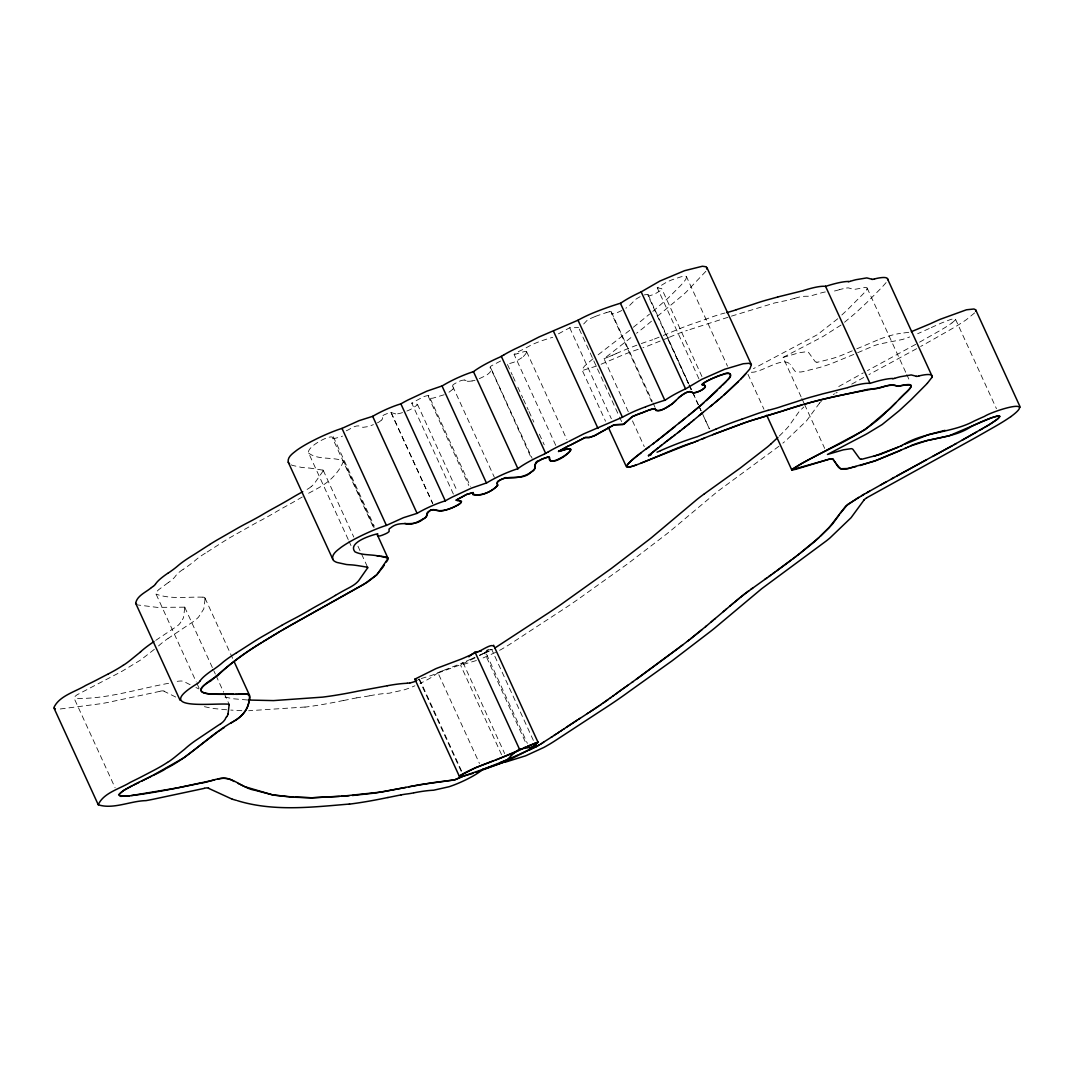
<?xml version="1.0" encoding="UTF-8"?>
<svg xmlns="http://www.w3.org/2000/svg" width="1074" height="1074" viewBox="0 0 1074 1074"><rect width="100%" height="100%" fill="white"/><g stroke="black" fill="none" stroke-linecap="round" stroke-linejoin="round"><path stroke-width="0.75" stroke-dasharray="5 3.75" d="M698.906 378.786L657.261 287.832L666.565 282.18A17.842 3.101 -24.6 0 1 672.364 279.67L680.661 276.917A18.151 3.155 -24.6 0 1 686.393 276.488L727.514 366.221M348.231 539.537L308.668 453.134C305.593 446.717 334.846 431.587 332.886 438.85L373.833 528.287M609.24 311.796A8.847 1.544 -24.6 0 1 611.173 311.728L611.361 312.198A50.612 8.793 -24.6 0 0 611.281 312.762L651.663 401.77M184.728 607.763L183.6 617.04A53.351 9.263 -24.6 0 1 182.352 619.591M205.08 599.037L203.778 608.945L198.583 617.053A45.618 7.921 -24.6 0 1 192.125 622.45L188.393 624.88A51.847 9.008 -24.6 0 0 187.346 625.551L168.068 638.466M453.376 494.067L411.745 403.112L422.163 397.434A15.613 2.712 -24.6 0 1 425.009 396.225L428.754 395.366L470.399 486.321M428.633 396.105L428.674 396.024A21.265 3.692 -24.6 0 0 428.821 395.433L428.794 395.447M428.607 396.172L428.539 396.319A27.32 4.739 -24.6 0 0 428.419 396.668L468.788 485.488M555.755 445.374L514.11 354.42L515.493 353.252A10.149 1.759 -24.6 0 1 519.521 351.091A46.048 8.001 -24.6 0 1 524.904 348.58C533.872 342.995 543.135 340.163 552.707 337.303M526.515 352.567L526.3 351.507A11.264 1.96 -24.6 0 0 524.864 351.493L520.809 352.514A34.986 6.082 -24.6 0 0 519.024 353.091L517.816 353.494M323.14 470.936L314.279 483.622A89.397 15.519 -24.6 0 1 313.742 484.213L313.38 484.602A41.483 7.209 -24.6 0 1 311.487 486.388L311.151 486.656M866.946 289.349L867.188 288.141A21.842 3.786 -24.6 0 0 864.583 287.523L855.897 289.161A27.656 4.806 -24.6 0 1 851.977 288.919L848.312 287.859A28.125 4.887 -24.6 0 0 844.03 288.503L843.197 288.691M705.86 271.319L685.977 292.276A212.692 36.932 -24.6 0 1 683.198 294.786L654.764 318.495M886.104 282.596L882.291 286.933A144.507 25.091 -24.6 0 1 880.814 288.463L867.685 301.673A213.176 37.013 -24.6 0 1 866.074 303.244L855.965 312.641A142.735 24.783 -24.6 0 1 854.313 314.078L844.218 322.522M452.946 389.191L448.744 392.413M819.61 402.992L806.628 420.713L785.644 440.823A213.807 37.134 -24.6 0 1 782.852 443.132M974.668 312.883L966.506 319.569A69.904 12.136 -24.6 0 1 950.785 329.409L933.588 339.209A224.614 39 -24.6 0 1 929.56 341.478L920.619 346.472M418.887 679.332L417.45 680.339M501.558 754.66L460.612 665.222L464.948 660.523M583.679 323.986L587.773 319.663L595.291 316.454M381.525 420.095L379.444 421.72A5.907 1.02 -24.6 0 1 377.954 422.579L377.39 422.861M779.281 436.071L785.107 430.271A226.829 39.389 -24.6 0 0 788.692 426.297L799.298 411.329L803.835 406.979M628.317 411.785L604.018 358.729L632.452 336.43M841.841 314.991L847.574 309.607A80.026 13.895 -24.6 0 0 848.433 308.775L861.415 295.686A103.923 18.043 -24.6 0 0 862.959 294.115L864.422 292.544A84.336 14.647 -24.6 0 0 867.027 289.322M158.536 645.944L159.247 645.313A59.916 10.404 -24.6 0 1 168.041 638.466M837.774 318.736L817.327 334.726L753.424 368.651M652.831 311.393L665.571 300.384A196.824 34.18 -24.6 0 0 669.518 296.733L680.594 285.577A143.997 25.011 -24.6 0 0 681.95 284.1L685.749 279.508L686.568 276.783M633.378 327.248L649.542 314.118M651.475 321.22L643.93 327.463A226.48 39.322 -24.6 0 1 641.661 329.275L636.56 333.249M629.767 330.268L596.513 356.058M487.395 650.401L488.294 649.676M154.347 649.34L140.801 659.892L122.409 671.035A54.64 9.491 -24.6 0 1 114.65 675.143L103.198 681.131A45.94 7.974 -24.6 0 1 101.131 682.191L77.113 694.771A15.237 2.645 -24.6 0 0 75.086 696.422L74.146 698.328L115.093 787.766M522.031 357.615L516.326 361.119A7.33 1.275 -24.6 0 1 513.466 362.394L508.257 363.898A16.916 2.94 -24.6 0 1 507.492 363.979M593.103 358.689L584.592 365.992L581.96 369.711L605.548 421.25M778.945 446.26L718.211 490.993A51.767 8.995 -24.6 0 0 717.244 491.717L670.189 531.16A311.876 54.156 -24.6 0 1 665.961 534.516L627.834 563.689L584.686 594.526A246.738 42.839 -24.6 0 1 557.07 613.375L509.694 644.36A86.994 15.103 -24.6 0 1 505.773 646.79L501.464 649.314A25.883 4.497 -24.6 0 1 499.303 650.482M841.063 325.046L823.14 336.404A80.416 13.962 -24.6 0 1 820.778 337.706L783.04 357.441L801.097 396.856M951.994 322.938L955.377 319.918A13.157 2.282 -24.6 0 0 955.39 319.099L952.92 318.978A11.895 2.067 -24.6 0 0 950.195 319.649L941.401 323.046A101.614 17.64 -24.6 0 0 929.265 328.51M168.202 582.632L158.724 589.639A34.099 5.92 -24.6 0 0 155.945 593.815L196.26 681.99M155.757 640.359L173.317 628.639A42.732 7.424 -24.6 0 1 176.163 626.827A22.621 3.934 -24.6 0 0 179.103 624.397L180.593 622.558A17.197 2.98 -24.6 0 0 180.741 622.208L181.506 620.597A40.678 7.062 -24.6 0 1 182.231 619.644M558.426 333.839L569.703 327.771L578.564 327.597M346.298 430.795C350.5 429.13 355.87 424.27 360.394 426.365A75.851 13.17 -24.6 0 1 360.73 426.579L362.958 427.345L367.295 426.714A13.908 2.417 -24.6 0 0 371.389 425.411L373.403 424.633M833.249 394.547L834.579 393.796M835.894 393.057L837.21 392.319M838.767 386.519L863.335 372.853M915.733 344.324L867.443 370.624M919.586 342.163L940.086 330.51A48.518 8.431 -24.6 0 0 951.94 322.952M851.749 384.143L865.094 376.706M916.646 348.688L868.947 374.571M479.635 655.596L485.717 652.388L527.361 743.342M640.144 296.679L637.607 298.116A13.17 2.282 -24.6 0 0 635.432 299.552L630.089 304.989A16.996 2.954 -24.6 0 1 625.86 308.198M621.846 310.507L616.704 312.896A7.156 1.249 -24.6 0 1 614.18 313.742L611.401 313.85M495.651 652.374L480.736 658.993M474.896 658L467.459 661.571A46.612 8.095 -24.6 0 1 458.88 665.343L431.466 675.425A108.112 18.768 -24.6 0 1 424.445 677.587L420.109 678.835M533.362 740.389L491.717 649.434L490.187 650.159M488.133 651.139L483.501 653.314M482.588 653.73L479.434 655.207M929.252 328.51L917.639 333.745M475.03 657.234L471.352 658.926M856.797 348.835L879.901 339.075M857.643 352.715L873.914 345.788A19.909 3.45 -24.6 0 1 879.203 344.083L902.482 339.478A36.06 6.256 -24.6 0 0 909.651 336.968M853.79 354.42L832.001 363.374A52.143 9.048 -24.6 0 1 819.449 367.509L805.661 370.986A153.649 26.675 -24.6 0 1 803.446 371.51A26.595 4.618 -24.6 0 1 800.654 372.02L796.304 371.832A81.342 14.123 -24.6 0 1 794.666 370.798L790.169 364.422M466.223 661.222L466.438 661.128A83.96 14.58 -24.6 0 0 470.734 659.194M852.286 350.836L842.244 355.051A30.797 5.343 -24.6 0 1 829.37 359.334L817.958 362.099M500.605 361.012L491.583 365.737A8.324 1.45 -24.6 0 0 490.16 366.946L530.905 457.229M444.18 394.735L432.956 398.145A27.629 4.793 -24.6 0 1 428.982 397.984L428.526 397.568M479.326 378.666L485.421 375.779A7.639 1.329 -24.6 0 0 487.502 374.531L489.999 372.289L491.234 369.094A41.456 7.196 -24.6 0 0 490.227 367.952L489.959 367.791M444.314 670.095L453.215 666.618A58.788 10.203 -24.6 0 0 463.015 662.618L463.23 662.51M612.623 355.172L609.334 356.555M669.451 337.223L669.612 337.155A20.701 3.598 -24.6 0 0 670.458 336.793A41.98 7.29 -24.6 0 1 687.333 330.336M663.947 339.518L668.941 337.437M608.515 356.89L604.018 358.729M663.262 335.477L671.72 331.987A64.547 11.21 -24.6 0 1 697.415 322.2A19.184 3.329 -24.6 0 0 698.892 321.676L713.418 316.481A49.337 8.565 -24.6 0 1 723.755 313.299L724.977 313.017M660.174 341.049L645.259 346.996A25.977 4.511 -24.6 0 1 643.621 347.533L642.977 347.734M406.871 411.047L409.355 409.986A7.236 1.262 -24.6 0 0 411.208 409.073L417.034 405.207A8.216 1.423 -24.6 0 0 417.504 404.415L413.141 403.435A26.863 4.672 -24.6 0 0 412.778 403.394L412.497 403.368A15.009 2.604 -24.6 0 1 411.785 403.233L411.745 403.112M659.06 337.182L652.911 339.639M601.091 364.234L618.047 357.065A49.686 8.632 -24.6 0 1 631.539 351.628L639.325 348.916M596.553 366.059L583.289 370.208A16.593 2.886 -24.6 0 1 581.96 369.711M443.777 670.31L442.649 670.74A40.866 7.102 -24.6 0 1 437.83 672.552L479.474 763.507M727.997 317.286L687.266 330.376M517.52 353.601L517.212 353.695A34.583 6.001 -24.6 0 1 516.03 354.084L514.178 354.46M476.386 660.523L460.612 665.222M606.112 312.695L609.24 311.796M731.407 316.145L768.608 304.801A37.254 6.471 -24.6 0 1 774.408 303.016L785.121 300.774A30.22 5.249 -24.6 0 0 787.511 300.317L794.76 298.29M783.04 357.441L798.908 352.809L806.775 351.654A23.292 4.041 -24.6 0 1 807.594 351.789L808.319 352.205A82.416 14.311 -24.6 0 1 808.574 352.46L815.193 361.616A53.754 9.33 -24.6 0 0 815.448 361.817L815.918 362.032A23.091 4.014 -24.6 0 0 816.065 362.072L816.455 362.139M644.293 294.88L647.743 294.41A13.022 2.255 -24.6 0 1 648.132 294.907M751.357 372.262C761.453 372.893 782.382 356.206 789.927 364.086M168.578 683.306C137.673 688.931 105.131 699.724 74.146 698.328M159.892 691.347L108.044 702.396A366.717 63.675 -24.6 0 1 101.574 703.618L57.647 709.323M343.452 700.543L356.756 697.845M369.617 695.791L371.711 695.388A169.477 29.428 -24.6 0 1 389.177 693.213L404.576 689.736A26.058 4.524 -24.6 0 0 414.913 685.789M369.349 695.845L366.556 696.355A71.904 12.485 -24.6 0 1 362.65 696.919A86.511 15.023 -24.6 0 0 356.729 697.858M908.752 332.309L900.589 333.356M472.05 380.975L474.372 380.464A10.096 1.759 -24.6 0 0 475.017 380.263M486.509 650.267L491.717 649.434M305.123 707.014L248.631 710.746M202.771 597.184C187.346 596.647 170.578 599.561 155.999 594.07M241.838 710.72L230.762 710.089M184.339 607.172L157.22 607.374L138.264 605.024M395.742 413.933L390.318 412.295L384.062 414.859A6.216 1.074 -24.6 0 0 382.331 416.47L382.532 417.558M226.668 709.78L212.33 708.41L202.033 706.142M247.288 699.966L233.098 698.758L223.285 696.731M464.29 380.008L461.874 380.344A4.605 0.805 -24.6 0 0 460.652 380.76L458.746 381.565A8.82 1.53 -24.6 0 0 457.054 382.384L455.027 383.499A6.525 1.128 -24.6 0 0 452.691 385.284L453.027 386.935A60.533 10.512 -24.6 0 1 453.174 387.392L453.255 387.889M322.603 470.117L313.729 468.653M313.232 468.586L309.862 468.116A284.1 49.337 -24.6 0 0 307.137 467.861L303.754 467.646A211.216 36.677 -24.6 0 1 301.767 467.445L292.678 465.458A177.801 30.878 -24.6 0 1 291.242 464.854M816.509 362.153L816.764 362.193A7.545 1.316 -24.6 0 0 817.77 362.166M175.72 697.039L163.973 691.226M198.905 688.944L195.924 687.521M190.111 684.702L183.923 681.547A41.268 7.169 -24.6 0 0 174.471 681.896M332.886 438.85L340.941 436.89A5.477 0.953 -24.6 0 0 342.512 436.098M308.668 453.134C318.508 460.424 332.537 456.49 343.532 460.988L374.074 527.683M657.261 287.832L661.691 288.611L701.94 376.531M955.511 319.26L996.457 408.697M867.188 288.141L906.053 373.027M906.751 374.544L910.215 382.129M801.781 398.373L803.862 402.925M804.56 404.442L824.684 448.395M747.974 374.316L763.936 409.181M648.119 294.746L688.582 383.405L667.719 337.988M698.288 404.629L692.045 390.976L698.261 404.683M698.986 406.133L701.067 410.684M701.765 412.201L709.39 428.875L703.806 416.806M698.946 406.2L701.027 410.751M688.286 383.539L648.038 295.618A10.7 1.853 -24.6 0 0 649.032 295.927L654.334 294.303L660.08 290.839A10.096 1.759 -24.6 0 0 660.483 290.463L661.369 289.524A14.069 2.443 -24.6 0 0 661.691 288.611M688.984 385.056L691.065 389.607M611.375 312.037L652.294 401.354M652.992 402.871L655.073 407.408M632.479 420.874L644.279 446.65M579.262 329.114L618.812 415.517M619.51 417.034L622.289 423.102M569.703 327.771L611.348 418.726M526.636 351.722L566.884 439.642M507.452 364.462L512.311 375.081M513.01 376.598L515.09 381.149M517.869 387.204L522.729 397.823M523.414 399.34L528.274 409.946M528.972 411.463L533.832 422.069M539.376 434.205L544.236 444.811M491.167 368.852L532.127 458.303M452.718 386.304L494.349 477.259M417.437 404.28L457 490.684M391.07 412.456L432.701 503.411M391.137 412.765L432.782 503.719M487.435 650.388A42.584 7.397 -24.6 0 0 484.629 652.952L526.247 743.933M463.015 662.604L504.659 753.559M333.343 436.756L374.289 526.193M419.464 679.01L461.807 771.481M418.941 679.13L461.31 771.615M323.261 470.385L353.802 537.081M357.964 546.183L366.986 565.891M348.916 541.054L351.695 547.109M205.04 598.124L232.803 658.751M184.782 607.334L215.324 674.042M216.022 675.559L223.647 692.233M224.345 693.75L228.507 702.839M196.945 683.507L199.026 688.058M343.532 460.988C340.203 469.848 333.115 478.078 325.261 483.636A34.623 6.014 -24.6 0 1 318.052 488.146L312.051 491.422A38.731 6.726 -24.6 0 0 305.956 494.765M438.125 672.445A26.058 4.524 -24.6 0 1 420.041 683.467M343.599 700.449A461.941 80.214 -24.6 0 1 304.935 707.135M160.16 691.173A20.836 3.625 -24.6 0 1 164.241 691.092M184.446 607.119A8.095 1.41 -24.6 0 1 184.849 607.562M311.245 486.629A14.687 2.551 -24.6 0 1 304.855 490.657M322.791 470.023A14.257 2.47 -24.6 0 1 323.341 470.855M616.073 353.682A43.041 7.478 -24.6 0 1 612.623 355.172M616.073 353.628A77.69 13.492 -24.6 0 1 636.909 345.17M641.326 343.559A77.69 13.492 -24.6 0 1 652.777 339.733M879.955 339.035A43.672 7.585 -24.6 0 1 900.468 333.423M819.449 403.059A17.359 3.021 -24.6 0 1 819.771 402.723M820.241 402.307A17.359 3.021 -24.6 0 1 821.341 401.421M595.332 316.414A67.152 11.666 -24.6 0 1 606.072 312.735M526.367 352.621A55.566 9.653 -24.6 0 1 522.259 357.535M472.157 380.921A36.905 6.404 -24.6 0 1 465.848 380.8M464.29 380.008A40.718 7.075 -24.6 0 1 466.062 380.693M453.215 387.915A31.884 5.531 -24.6 0 1 453.04 389.15M402.535 412.617A18.312 3.182 -24.6 0 1 395.823 413.893M382.411 417.625A32.045 5.558 -24.6 0 1 381.713 420.028M302.264 496.98A147.339 25.588 -24.6 0 1 283.898 507.371L282.583 508.109A52.599 9.129 -24.6 0 0 276.461 511.613A91.894 15.962 -24.6 0 1 255.384 523.293L230.91 537.107A38.436 6.672 -24.6 0 0 227.111 539.309L209.041 550.841A177.908 30.891 -24.6 0 1 205.309 553.177M205.362 553.164A38.543 6.686 -24.6 0 0 196.475 559.339A90.229 15.667 -24.6 0 1 183.198 569.354M183.09 569.381A31.616 5.491 -24.6 0 0 177.237 573.946L175.411 576.134A37.603 6.525 -24.6 0 1 168.323 582.591M202.932 597.104A32.838 5.706 -24.6 0 1 204.946 599.091M484.629 652.965A10.23 1.772 -24.6 0 0 486.374 652.401L488.093 651.703A11.599 2.014 -24.6 0 0 492.751 649.26M839.371 289.671A30.77 5.343 -24.6 0 1 843.171 288.718M839.304 289.712A28.407 4.927 -24.6 0 1 830.82 291.578M825.329 291.953A34.945 6.068 -24.6 0 0 822.59 292.517L814.898 294.692A22.46 3.907 -24.6 0 1 806.48 296.249L803.285 296.343A32.341 5.612 -24.6 0 0 794.76 298.29M691.347 389.459L689.266 384.922L691.32 389.526"/><path stroke-width="1.5" d="M476.198 652.428C480.763 651.381 490.321 643.89 493.194 645.917M493.61 645.232L538.02 742.255L529.026 749.988L536.611 746.605L552.184 736.67M639.231 413.665C644.145 412.805 651.918 407.113 655.717 409.597C658.953 413.745 667.84 406.106 672.176 403.958C677.157 399.595 686.756 388.385 692.448 392.641C696.959 394.212 712.21 384.975 701.684 384.68C709.887 377.686 746.296 363.16 722.386 385.271M692.448 392.426C689.28 389.379 681.829 395.353 678.446 397.756M229.151 704.786L228.024 714.062M706.934 269.158L706.209 266.795L702.436 266.245L684.621 270.675L659.919 281.039L641.178 291.873A31.965 5.545 -24.6 0 0 620.718 303.177M229.151 704.745L229.178 704.651A8.095 1.41 -24.6 0 0 228.869 704.141M975.756 311.165L975.635 309.782L973.93 309.003L966.479 309.782L940.112 319.34A119.858 20.809 -24.6 0 0 929.923 323.932L911.37 331.678M525.347 747.249C505.773 757.72 472.855 766.648 459.269 776.166L414.859 679.157L435.896 668.659A26.38 4.578 -24.6 0 1 440.716 666.833L461.176 659.114A33.361 5.8 -24.6 0 0 464.156 657.865L470.05 655.247A92.914 16.137 -24.6 0 0 473.11 653.851M527.67 746.148L537.953 742.147L535.577 744.591M931.802 377.524L927.466 383.149M549.378 458.088C550.895 470.318 586.364 441.36 562.239 450.516M367.563 567.958L358.689 580.645A89.397 15.519 -24.6 0 1 358.166 581.222L357.803 581.611A41.483 7.209 -24.6 0 1 355.91 583.397L355.628 583.625A14.687 2.551 -24.6 0 1 349.05 587.8A60.936 10.579 -24.6 0 0 335.33 595.426M549.646 457.618C545.954 470.707 587.062 442.77 563.447 450.113M459.269 776.166L475.473 767.722L493.865 760.728M858.744 497.302L845.721 506.136L828.913 527.911L814.535 541.685L800.385 553.097M839.425 514.621L832.283 524.287L820.241 536.396M289.631 625.9L363.817 584.377L377.028 574.55L388.063 558.467L377.538 535.268M386.345 561.971C391.997 555.54 380.29 556.936 376.893 555.701C369.604 554.439 361.817 555.218 354.997 551.861C347.211 542.639 371.483 535.053 377.766 533.778C375.712 538.504 383.431 534.664 385.365 533.912A5.477 0.953 -24.6 0 0 387.701 532.677L389.137 531.509L389.003 529.093A6.229 1.087 -24.6 0 1 390.708 527.817C400.642 519.266 412.51 528.059 422.901 519.306C428.607 517.131 425.774 509.895 433.238 509.64C440.219 512.097 449.281 509.975 456.222 505.76C458.477 504.78 465.015 500.645 459.081 500.685C457.43 500.43 455.081 500.148 458.061 500.538M840.217 513.399L847.668 504.458L864.154 494.241M384.411 564.911L383.056 566.897M382.666 567.461L376.356 575.221L367.496 582.108L291.269 624.961M864.033 500.014L851.051 517.735L830.068 537.846A213.807 37.134 -24.6 0 1 826.51 540.772L762.634 588.015A51.767 8.995 -24.6 0 0 761.667 588.74L714.599 628.169A311.876 54.156 -24.6 0 1 710.37 631.539L672.243 660.711L629.109 691.535A246.738 42.839 -24.6 0 1 601.494 710.397L554.117 741.369A86.994 15.103 -24.6 0 1 550.197 743.812L545.874 746.323A25.883 4.497 -24.6 0 1 543.712 747.504L525.683 755.801L505.035 762.245L511.372 755.505M727.313 380.062C734.039 375.282 729.582 370.584 723.138 374.49C720.963 374.813 695.751 384.68 704.047 385.083C709.793 387.164 695.469 393.836 692.448 392.641M742.121 377.672L749.813 369.013L751.384 364.704L706.88 267.48M745.866 373.752L740.845 378.961M726.373 381.122L701.134 405.099M886.251 412.013C860.059 438.528 823.181 449.496 792.29 469.177L792.182 470.009L795.78 469.284L830.229 458.893L832.605 458.746L834.35 461.095L832.605 458.746L830.229 458.893L791.699 469.808L801.929 463.364L864.906 429.815L889.903 408.576M676.016 400.401C670.834 405.556 662.577 411.221 655.744 410.469M927.332 383.284L926.714 383.942A144.507 25.091 -24.6 0 1 925.224 385.472L912.108 398.682A213.176 37.013 -24.6 0 1 910.497 400.266L900.388 409.65A142.735 24.783 -24.6 0 1 898.737 411.1L882.143 424.552L867.55 433.413A80.416 13.962 -24.6 0 1 865.188 434.728L827.463 454.463L843.318 449.831L851.199 448.663A23.292 4.041 -24.6 0 1 852.018 448.811L852.743 449.214A82.416 14.311 -24.6 0 1 852.998 449.469L859.616 458.625A53.754 9.33 -24.6 0 0 859.871 458.84L860.341 459.054A23.091 4.014 -24.6 0 0 860.475 459.081L861.173 459.216M895.783 402.804L890.145 408.362M899.247 399.233C906.604 391.043 922.553 380.263 898.119 386.318C888.373 382.492 878.17 390.023 867.967 389.325C839.358 395.836 810.279 401.072 782.382 411.087M738.013 381.834L741.208 378.598M719.459 388.197L721.231 386.425M738.375 381.471L724.265 394.735M737.663 382.196L725.715 393.473M717.499 390.211L706.316 400.615M651.287 454.584L648.441 455.738L658.187 447.71M904.147 394.319L890.615 407.932M648.441 455.738L665.41 442.233M904.483 393.997C917.344 382.451 909.477 384.425 897.287 386.251C889.876 382.25 881.741 389.083 873.994 388.6C850.635 393.433 827.047 397.286 804.077 404.428M777.898 437.4L771.025 443.857M887.231 411.087L890.373 408.147M818.844 537.725L797.297 555.473M702.074 404.28L703.806 402.777M719.285 399.018L725.232 393.889M701.604 404.683L688.555 415.49M719.607 398.749L693.186 420.511M720.842 397.675L721.822 396.83M700.651 405.502L690.112 414.242M718.667 399.555L715.042 402.643M705.537 626.733L730.951 605.199M714.21 619.403L715.23 618.543M723.339 611.643L724.359 610.77M711.136 622.007L713.19 620.275M725.38 609.911L726.4 609.039M730.038 605.964L744.779 593.815L766.809 578M731.864 604.42L733.703 602.876M706.45 625.954L687.4 641.326M734.616 602.111L739.274 598.231M652.71 444.099L689.333 414.873M678.701 423.505L685.454 417.987M692.341 421.209L691.132 422.203M692.636 420.954L693.723 420.055M675.09 426.526L661.02 437.722M691.737 421.706L683.977 427.949M701.832 629.82L690.757 638.735M699.187 415.517L702.906 412.483M740.214 597.453L748.806 590.834M712.693 404.589L710.276 406.563M689.602 423.465L688.353 424.485M687.722 424.982L685.239 426.955M684.823 427.277L683.131 428.607M673.774 435.829L682.272 429.264M681.842 429.6L683.547 428.271M682.876 644.789L632.103 682.299M677.909 432.647L679.963 431.063M679.506 647.394L636.251 679.399M768.809 576.563L796.143 556.359M794.988 557.245L799.593 553.701M689.642 639.594L680.621 646.521M654.375 442.824C582.35 494.966 671.76 447.321 693.307 442.636M656.053 441.548L659.369 438.998M671.693 437.427L674.808 435.037M792.679 559.03L793.834 558.144M670.659 438.232L664.35 443.038M672.74 436.635L666.457 441.427M645.984 449.227L649.354 446.663M640.936 453.067C634.801 457.349 615.496 472.788 636.466 464.881M791.511 559.916L776.744 570.885M659.543 446.677L661.597 445.119M472.318 654.066L474.815 652.24M612.811 696.167L616.409 693.509M613.71 695.496L600.393 704.96M615.509 694.18L618.221 692.18M617.308 692.851L625.994 686.608M610.086 698.154L610.999 697.496M153.018 586.485L152.938 586.538A29.293 5.088 -24.6 0 1 152.508 586.847L151.501 587.532M197.509 683.44L197.28 683.601A29.293 5.088 -24.6 0 1 196.918 683.856C152.146 711.163 212.249 702.852 228.762 704.195M519.239 749.263L516.728 751.075A60.762 10.552 -24.6 0 0 511.412 755.492M619.134 691.522L620.987 690.179M772.797 573.717L774.77 572.294M704.396 493.825L739.946 468.291L767.198 447.16A135.096 23.467 -24.6 0 0 771.011 443.857M535.107 744.926L529.093 749.921L511.868 758.593A46.612 8.095 -24.6 0 1 503.303 762.365L463.364 776.14L473.285 773.267M764.809 579.423L770.81 575.14M750.793 589.411L752.78 587.988M621.98 689.468L622.987 688.756M623.981 688.045L628.008 685.172M608.233 699.496L602.984 703.188M627.001 685.897L633.136 681.574M1010.916 416.591C1038.169 396.467 992.269 411.275 984.536 416.363A119.858 20.809 -24.6 0 0 974.346 420.941C951.51 433.346 924.123 431.332 901.784 445.603M151.38 587.626C146.024 592.257 136.908 595.708 135.686 603.306L180.096 700.329M866.852 497.705L973.97 438.501A224.614 39 -24.6 0 0 978.011 436.232L995.182 426.432A69.904 12.136 -24.6 0 0 1010.876 416.605M153.971 641.581L150.897 643.702A84.604 14.687 -24.6 0 0 140.452 651.905M588.606 712.76L557.634 733.086M566.347 727.246L577.369 719.969M563.367 729.273L564.119 728.763M601.265 704.369L596.849 707.363M234.186 661.785L249.463 695.133C250.135 706.182 243.664 716.143 233.863 721.218C209.282 734.71 190.622 756.526 165.329 768.863C162.899 772.407 94.74 799.459 128.893 795.874C152.938 793.149 176.606 788.128 200.288 783.241C211.323 782.1 223.754 773.723 233.998 781.456M217.069 732.374L184.07 757.694L152.938 775.347M218.223 731.609L219.391 730.817M598.634 706.155L587.371 713.566M220.546 730.038L221.714 729.259M222.882 728.481L224.063 727.702M560.333 731.313L561.863 730.28M594.123 709.162L595.936 707.954M559.433 731.904L555.835 734.28M231.098 723.003L233.165 721.674M554.009 735.475L556.735 733.69M593.197 709.78L589.841 711.968M236.683 694.274C217.915 693.321 178.902 698.986 217.713 675.627C235.864 657.382 258.861 644.239 280.864 630.948M554.922 734.871L551.257 737.261M262.432 642.104L279.495 631.74M261.546 642.682C243.368 653.542 226.721 666.699 211.108 680.688C181.882 697.456 223.271 693.764 233.756 694.328M123.201 665.356L124.074 664.779A35.603 6.189 -24.6 0 0 127.269 662.564L128.37 661.732A96.11 16.687 -24.6 0 0 130.853 659.772L138.801 653.328A32.139 5.585 -24.6 0 0 140.573 651.864M167.611 762.365L168.497 761.802A35.603 6.189 -24.6 0 0 171.679 759.573L172.78 758.754A96.11 16.687 -24.6 0 0 175.277 756.781L183.211 750.337A32.139 5.585 -24.6 0 0 184.983 748.887A84.604 14.687 -24.6 0 1 195.267 740.738L217.727 725.662A42.732 7.424 -24.6 0 1 220.573 723.849M542.692 742.819L543.712 742.161M233.863 721.218C241.167 716.814 248.376 709.968 248.913 701.027C253.249 691.079 241.22 694.623 235.703 694.287M578.618 719.164L579.866 718.372M473.272 371.792A33.455 5.813 -24.6 0 1 499.88 357.118L503.948 354.836M209.685 544.505L196.3 553.137A162.335 28.192 -24.6 0 1 192.071 555.782A60.829 10.565 -24.6 0 0 178.23 565.501A68.306 11.868 -24.6 0 1 168.336 572.992M544.397 454.034L548.371 451.845M540.625 744.134L541.672 743.476M539.578 744.792L529.12 749.961L530.14 749.41M280.18 631.351L288.812 626.37M282.22 630.156L290.45 625.43M954.356 444.569L989.476 424.579L997.625 419.061L999.921 416.269L997.33 416L991.342 417.799L949.201 435.735L929.628 440.018M281.683 625.417L277.092 628.048A70.817 12.297 -24.6 0 1 275.83 628.773L265.278 634.855A67.434 11.707 -24.6 0 0 254.122 641.514L240.724 650.146A162.335 28.192 -24.6 0 1 236.481 652.804M976.857 431.896L962.076 440.259M979.407 430.432L983.22 428.257M984.496 427.519C1020.219 406.106 983.099 420.028 970.883 426.821C951.604 439.414 927.855 437.024 907.839 447.173M861.442 495.772L885.916 482.011M866.866 492.711L869.578 491.194M524.367 344.472L539.094 336.941L578.013 320.213A26.635 4.632 -24.6 0 1 591.787 313.514L592.606 313.178A40.624 7.048 -24.6 0 1 598.258 310.896L601.239 309.768A80.201 13.922 -24.6 0 1 616.812 304.372L618.208 303.915A31.952 5.545 -24.6 0 1 620.41 303.257L664.819 400.28A31.952 5.545 -24.6 0 0 662.618 400.938L661.262 401.367A80.201 13.922 -24.6 0 0 645.675 406.764M569.005 441.36L583.907 433.789L622.437 417.236A26.635 4.632 -24.6 0 1 636.211 410.523L637.03 410.187A40.624 7.048 -24.6 0 1 642.682 407.919L645.662 406.791M926.446 459.793L880.465 485.072M896.884 475.876L956.29 443.495M891.393 478.95L894.145 477.406M952.437 445.656L932.756 456.423M523.911 344.714L514.674 349.09A31.858 5.531 -24.6 0 0 503.907 354.836M151.434 776.153L141.647 781.147M358.152 565.676L354.272 565.139A284.1 49.337 -24.6 0 0 351.56 564.884L348.177 564.669A211.216 36.677 -24.6 0 1 346.19 564.468L337.088 562.467A177.801 30.878 -24.6 0 1 333.235 560.185L288.235 462.196C287.201 456.772 293.175 453.188 296.746 450.261A37.644 6.538 -24.6 0 1 311.366 441.481L316.736 438.769A40.893 7.102 -24.6 0 1 330.819 432.473A33.75 5.867 -24.6 0 1 342.069 428.351L359.011 420.672L372.678 416.336A27.212 4.726 -24.6 0 1 376.155 414.363A26.447 4.591 -24.6 0 1 397.568 404.911A26.622 4.618 -24.6 0 1 400.884 403.878A29.763 5.169 -24.6 0 1 407.825 400.065L426.848 391.164L442.018 385.955L486.441 482.978L471.271 488.187L452.235 497.087A29.763 5.169 -24.6 0 0 445.254 500.9M332.658 559.218C331.624 553.795 337.585 550.21 341.17 547.284A37.644 6.538 -24.6 0 1 355.789 538.49L361.159 535.792A40.893 7.102 -24.6 0 1 375.242 529.482A33.75 5.867 -24.6 0 1 386.479 525.361L403.421 517.695L417.088 513.359A27.212 4.726 -24.6 0 1 420.565 511.385A26.447 4.591 -24.6 0 1 441.991 501.92A26.622 4.618 -24.6 0 1 445.294 500.887L400.884 403.878M108.393 673.841L97.425 679.573A48.652 8.444 -24.6 0 1 91.854 682.406L86.591 684.997A29.065 5.048 -24.6 0 1 85.786 685.387C75.153 691.871 59.07 695.912 53.834 707.739L98.258 804.762C113.132 809.689 130.639 800.868 145.983 800.627A366.717 63.675 -24.6 0 0 152.468 799.405L204.302 788.37M139.029 782.436L133.767 785.04M132.424 785.685L123.537 790.451L118.61 794.706L120.691 796.358L129.766 795.767M569.77 445.388L585.518 437.346L589.156 437.521L593.613 436.165L614.127 424.78L624.048 424.149L632.532 416.47L647.729 410.644M534.745 743.409L536.141 746.443L534.61 747.182M532.556 748.148L519.454 754.257M571.126 444.77L584.753 437.668L589.156 437.521L595.332 435.319L614.127 424.78L622.974 424.619L632.183 416.672L638.694 413.866M524.139 747.799L538.02 742.255M567.059 446.623L558.534 451.442L561.93 450.61M520.608 749.451L521.763 748.914M567.958 446.207L558.534 451.442L561.031 450.905M474.064 653.422L475.097 652.938M519.507 749.961L498.806 758.794M567.515 446.422L568.871 445.791M518.232 754.821L515.158 756.217A83.96 14.58 -24.6 0 1 510.862 758.137L510.647 758.231M567.878 441.978L559.098 446.099A31.858 5.531 -24.6 0 0 548.317 451.859M568.414 446.005L570.227 445.186M900.656 446.113L902.348 445.361M905.207 444.086L905.919 443.763M416.296 680.916L413.973 681.815A14.526 2.524 -24.6 0 1 409.718 682.97M901.22 445.858L880.573 454.315L862.261 459.135A7.545 1.316 -24.6 0 1 861.133 459.229M906.644 443.441L928.701 434.54L945.013 430.365M904.952 448.449L908.805 446.757M905.919 448.033L874.223 461.176L847.869 468.519L840.432 468.747L836.19 463.82M898.388 447.106L873.793 456.343M898.213 451.429L876.424 460.384L860.032 465.552M899.18 451.013L901.099 450.154M545.699 453.47L501.37 356.42M910.739 445.898L928.272 440.179M507.653 759.533L507.438 759.627A57.593 10.002 -24.6 0 1 499.638 762.849A66.776 11.599 -24.6 0 1 497.638 763.641L488.992 767.011M713.19 434.514L749.665 421.008L801.929 405.019M714.197 434.097L737.905 425.197M712.505 434.795L687.4 444.757M712.68 434.728L713.351 434.446M697.657 436.554L716.143 429.009M503.303 762.365L476.225 772.327M702.087 439.091L704.598 438.071M697.066 441.119L698.315 440.622M640.977 463.082L686.769 444.958M694.556 442.139L695.804 441.629M495.638 760.016L497.369 759.345M488.2 767.319L487.072 767.762A40.866 7.102 -24.6 0 1 482.239 769.575M744 418.444L757.841 413.49A49.337 8.565 -24.6 0 1 768.179 410.322M738.711 424.901L739.516 424.606M743.651 418.578L743.315 418.699A19.184 3.329 -24.6 0 1 741.798 419.249M740.322 424.297L744.967 422.632M745.638 422.391L755.532 419.276M777.724 296.974L803.258 290.638M648.441 410.402C650.132 410.416 656.147 406.482 655.717 410.214M781.295 411.423L756.566 419.008M894.615 378.33L894.884 378.236A41.564 7.223 -24.6 0 1 900.442 376.706L911.195 374.933L916.391 376.262M816.871 395.474L820.08 394.601A13.787 2.39 -24.6 0 0 822.12 394.01L847.668 387.66M816.509 395.568L810.494 397.219A67.031 11.639 -24.6 0 0 798.626 400.951A44.813 7.787 -24.6 0 1 794.532 402.294L782.758 406.053A65.89 11.438 -24.6 0 0 780.744 406.751A45.041 7.827 -24.6 0 1 772.944 409.073L768.111 410.362M726.695 312.574L728.454 312.104A45.041 7.827 -24.6 0 0 736.24 309.795M856.166 466.519C850.152 467.539 840.311 472.748 836.874 464.841M874.357 279.012L874.505 278.985A8.673 1.504 -24.6 0 1 871.833 279.388M214.612 779.939L178.338 787.698M217.861 779.174C231.595 774.743 241.932 788.37 255.062 790.276M430.701 782.973L455.014 779.791L463.364 776.14L454.235 779.952L419.612 784.718L381.968 791.968L341.076 796.317M405.959 787.43L375.39 793.001L352.299 795.512M408.764 786.826L429.748 783.161M176.713 788.034L131.498 795.539M387.862 797.552L401.166 794.854M414.027 792.813L416.135 792.397A169.477 29.428 -24.6 0 1 433.587 790.222L448.999 786.759A26.058 4.524 -24.6 0 0 482.548 769.467M413.503 792.907L410.966 793.377A71.904 12.485 -24.6 0 1 407.073 793.941A86.511 15.023 -24.6 0 0 401.139 794.881M387.231 685.776L358.743 690.985A449.039 77.972 -24.6 0 1 322.549 697.133L273.508 700.597L248.201 700.033M409.825 682.943L407.261 683.239M478.158 651.596L475.03 652.093L519.44 749.102L536.141 746.443M479.205 651.421L481.286 651.099M461.122 776.207L463.324 776.099L461.431 776.153M349.547 804.037C312.386 807.151 273.83 811.837 237.502 800.707M349.077 795.74L311.728 797.794L288.584 796.76M339.478 796.425L311.728 797.794L295.39 797.257M237.663 694.26L247.852 694.247L249.463 695.133M244.818 786.678L272.595 794.894L293.551 797.123M287.55 796.68L273.602 795.109L255.518 790.424M367.013 567.139L358.904 565.797M459.081 500.685C467.754 502.672 446.126 510.231 443.146 510.633C437.709 512.325 433.695 506.861 428.835 511.654C425.25 512.486 428.365 516.205 425.385 517.641C419.504 520.877 411.57 526.3 404.804 523.387M379.484 556.104L376.893 555.701M380.773 556.305L387.956 558.01M232.36 799.231L236.629 800.439M232.226 799.19L208.396 788.249M55.365 708.867L54.385 708.37M244.067 786.329L240.348 784.53M238.119 783.456L239.609 784.181M136.895 604.501L135.686 603.306M414.859 679.157L415.853 679.292A23.037 4.001 -24.6 0 0 416.121 679.265M871.967 279.24L866.785 277.911L856.018 279.696A41.564 7.223 -24.6 0 0 850.46 281.227M835.048 462.115L834.592 461.444L835.733 463.136M836.646 464.492L835.505 462.8M751.303 364.502L748.82 363.294L743.235 363.75L724.641 369.268L701.805 379.323L685.601 388.895L641.178 291.873M288.235 462.196L288.866 463.149A177.801 30.878 -24.6 0 0 289.55 463.807M975.756 309.97L1020.26 407.194M887.486 278.824L931.91 375.833M825.57 286.355L869.994 383.378A61.043 10.606 -24.6 0 1 893.058 378.504M766.715 415.235L791.699 469.808M578.013 320.213L622.437 417.236M608.327 427.318L626.37 466.734M553.58 331.423L597.99 428.445M473.5 371.711L517.923 468.734M372.678 416.336L417.088 513.359M342.002 428.405L386.412 525.414M98.258 804.762C103.386 792.894 119.63 788.92 130.209 782.409A29.065 5.048 -24.6 0 0 131.015 782.006L136.264 779.415A48.652 8.444 -24.6 0 0 141.849 776.596L152.817 770.864A43.39 7.531 -24.6 0 0 167.45 762.406M510.862 758.137A60.721 10.539 -24.6 0 1 499.638 762.862M388.009 797.472A461.941 80.214 -24.6 0 1 349.359 804.144M204.584 788.195A20.836 3.625 -24.6 0 1 208.665 788.115M220.6 723.836A22.621 3.934 -24.6 0 0 223.513 721.406L225.003 719.567A17.197 2.98 -24.6 0 0 225.164 719.231L225.916 717.62A40.678 7.062 -24.6 0 1 226.641 716.653M227.943 714.089A53.351 9.263 -24.6 0 1 226.775 716.613M199.791 681.225A16.123 2.806 -24.6 0 1 197.643 683.4M199.952 681.158A57.365 9.961 -24.6 0 1 212.545 670.069M212.746 670.015A68.306 11.868 -24.6 0 0 222.654 662.51A60.829 10.565 -24.6 0 1 236.535 652.791M281.67 625.417A62.024 10.767 -24.6 0 1 292.987 619.282A69.971 12.15 -24.6 0 0 308.856 610.488M308.909 610.475A74.455 12.928 -24.6 0 1 317.729 605.427L320.025 604.165A120.718 20.956 -24.6 0 0 335.424 595.412M367.214 567.045A14.257 2.47 -24.6 0 1 367.751 567.878M486.643 482.938A28.891 5.021 -24.6 0 1 517.762 468.734M517.681 468.801A33.455 5.813 -24.6 0 1 544.303 454.141M665.142 400.199A31.965 5.545 -24.6 0 1 685.574 388.855M660.483 450.704A43.041 7.478 -24.6 0 1 657.033 452.194M660.497 450.65A77.69 13.492 -24.6 0 1 697.201 436.742M716.13 429.023A64.547 11.21 -24.6 0 1 741.839 419.209M847.789 387.566A57.016 9.894 -24.6 0 1 869.833 383.378M894.521 378.397A6.511 1.128 -24.6 0 1 892.722 378.733M918.847 375.981A8.673 1.504 -24.6 0 1 916.256 376.41M919.062 375.913A46.128 8.015 -24.6 0 1 931.977 377.444M863.858 500.068A17.359 3.021 -24.6 0 1 866.745 497.732M123.027 665.397A43.39 7.531 -24.6 0 1 108.434 673.854M155.368 584.216A16.123 2.806 -24.6 0 1 153.233 586.377M155.529 584.149A57.365 9.961 -24.6 0 1 168.121 573.046M209.698 544.491A67.434 11.707 -24.6 0 1 220.828 537.846L231.407 531.764A70.817 12.297 -24.6 0 0 232.669 531.039L237.26 528.395A62.024 10.767 -24.6 0 1 248.564 522.273A69.971 12.15 -24.6 0 0 264.432 513.466A74.455 12.928 -24.6 0 1 273.306 508.418L275.615 507.156A120.718 20.956 -24.6 0 0 291.014 498.39A60.936 10.579 -24.6 0 1 302.747 491.731M442.219 385.915A28.891 5.021 -24.6 0 1 473.339 371.711M736.334 309.728A65.89 11.438 -24.6 0 1 738.335 309.043L750.095 305.285A44.813 7.787 -24.6 0 0 754.19 303.955A67.031 11.639 -24.6 0 1 766.071 300.21L775.656 297.579A13.787 2.39 -24.6 0 0 777.71 296.988M803.365 290.544A57.016 9.894 -24.6 0 1 825.423 286.355M825.503 286.409A61.043 10.606 -24.6 0 1 848.635 281.482M850.098 281.375A6.511 1.128 -24.6 0 1 848.299 281.71M874.639 278.891A46.128 8.015 -24.6 0 1 887.755 279.696M387.271 685.749A194.381 33.75 -24.6 0 1 407.207 683.265M494.631 648.105A87.867 15.264 -24.6 0 0 497.249 646.454L545.417 614.946A229.124 39.792 -24.6 0 0 548.787 612.757L556.842 607.347A200.811 34.865 -24.6 0 0 561.917 603.83A165.597 28.756 -24.6 0 0 563.81 602.474L611.415 568.414L648.521 540.007A294.034 51.055 -24.6 0 0 651.663 537.524L696.744 499.652A106.608 18.513 -24.6 0 1 704.41 493.812M468.841 656.818A60.762 10.552 -24.6 0 1 469.727 656.066M470.358 655.556A60.762 10.552 -24.6 0 1 472.265 654.079M472.842 493.691C479.34 498.041 492.59 491.087 497.705 485.327C495.181 480.602 502.404 479.299 505.492 477.621C515.533 478.386 527.549 477.272 534.892 468.559C533.228 461.632 541.779 459.323 548.237 456.866C553.003 456.222 540.383 458.571 540.222 460.29C531.361 461.619 538.598 468.734 531.469 471.848C521.816 481.461 509.425 474.037 499.45 480.508C496.779 481.273 496.873 483.246 497.705 485.22C492.308 491.771 481.635 495.879 473.137 494.805L472.842 493.691M473.218 492.577L466.572 494.456L456.155 500.135L466.572 494.456L473.218 492.577"/></g></svg>
